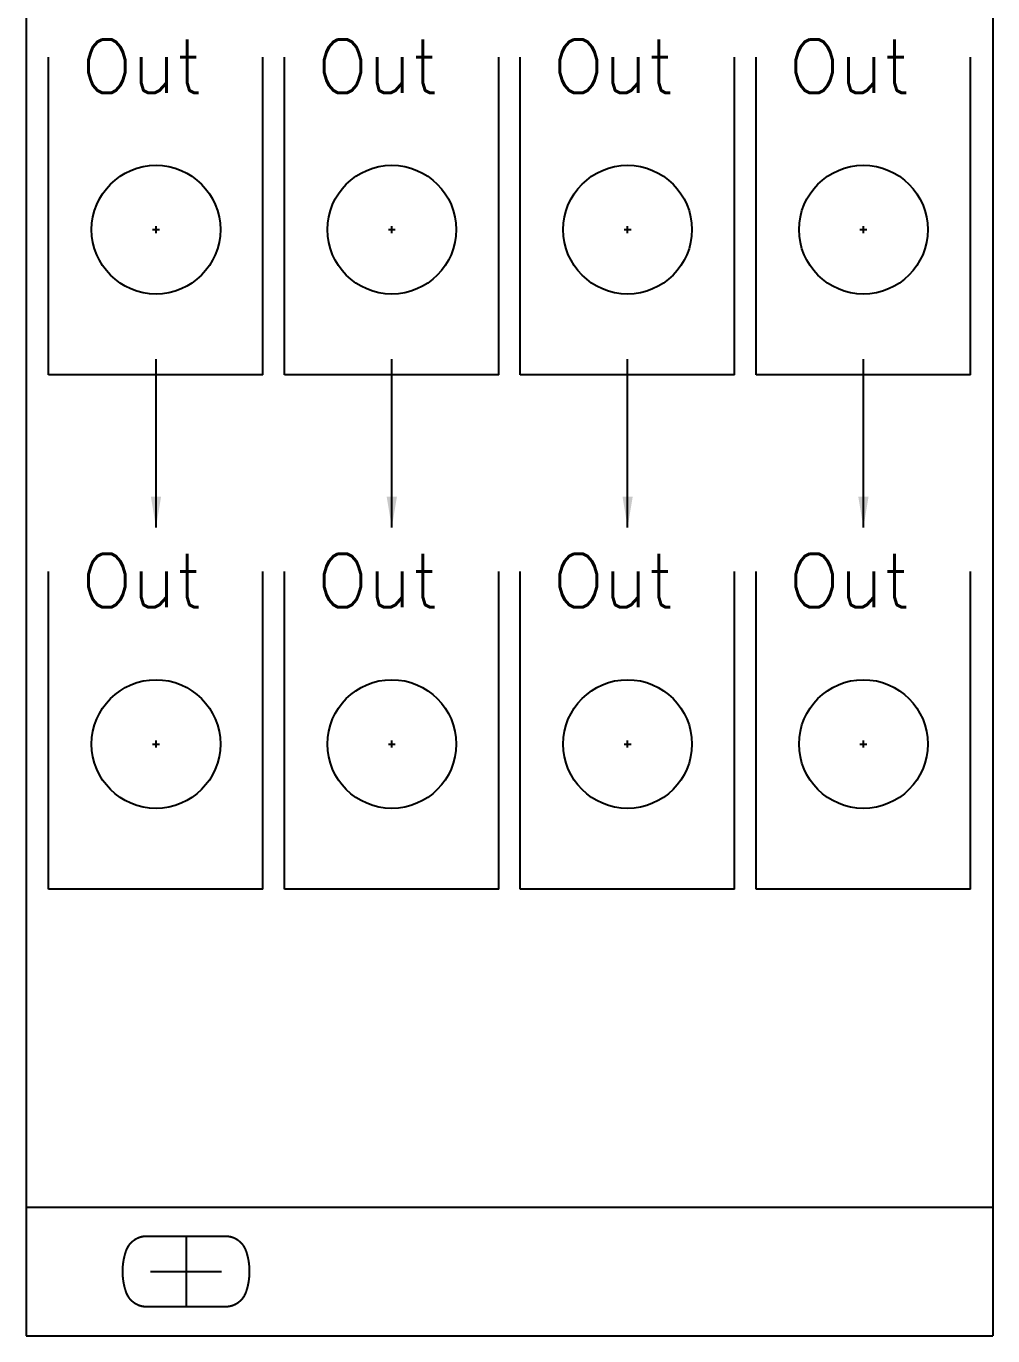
# Model space of a CAD drawing. Extents: x -6 to 39, y -100 to 29.
# Drawn here: x -6.1 to 39, y -99.6 to -38.5 of the extents above; entities that cross this region are included whole.
import ezdxf

# ---------------------------------------------------------------- set-up
doc = ezdxf.new("R2010")
doc.units = 0
doc.layers.get('0').update_dxf_attribs({"linetype": 'CONTINUOUS'})
doc.layers.add('Layer1', color=252, linetype='CONTINUOUS', plot=False)
doc.layers.add('Object', color=7, linetype='CONTINUOUS')

msp = doc.modelspace()

# ---------------------------------------------------------------- linework, layer by layer
at = {"linetype": 'ByBlock'}
for p, q in [((-6.056, 28.888), (-6.056, -99.612)), ((39.036, 28.888), (39.036, -99.612)), ((1.4, -94.958), (1.4, -98.261)), ((-0.251, -96.609), (3.052, -96.609))]:
    msp.add_line(p, q, dxfattribs=at)
at = {"layer": 'Layer1', "linetype": 'ByBlock'}
for p, q in [((-5.01, -54.777), (-5.01, -39.947)), ((4.99, -54.777), (4.99, -39.947)), ((5.99, -54.777), (5.99, -39.947)), ((15.99, -54.777), (15.99, -39.947)), ((16.99, -54.777), (16.99, -39.947)), ((26.99, -54.777), (26.99, -39.947)), ((27.99, -54.777), (27.99, -39.947)), ((37.99, -54.777), (37.99, -39.947)), ((4.99, -54.777), (-5.01, -54.777)), ((15.99, -54.777), (5.99, -54.777)), ((26.99, -54.777), (16.99, -54.777)), ((37.99, -54.777), (27.99, -54.777)), ((-5.01, -78.777), (-5.01, -63.947)), ((4.99, -78.777), (4.99, -63.947)), ((5.99, -78.777), (5.99, -63.947)), ((15.99, -78.777), (15.99, -63.947)), ((16.99, -78.777), (16.99, -63.947)), ((26.99, -78.777), (26.99, -63.947)), ((27.99, -78.777), (27.99, -63.947)), ((37.99, -78.777), (37.99, -63.947)), ((4.99, -78.777), (-5.01, -78.777)), ((15.99, -78.777), (5.99, -78.777)), ((26.99, -78.777), (16.99, -78.777)), ((37.99, -78.777), (27.99, -78.777))]:
    msp.add_line(p, q, dxfattribs=at)
at = {"layer": 'Object', "color": 1, "linetype": 'ByBlock'}
for p, q in [((-0.16, -48), (0.16, -48)), ((0, -48.16), (0, -47.84)), ((10.84, -48), (11.16, -48)), ((11, -48.16), (11, -47.84)), ((21.84, -48), (22.16, -48)), ((22, -48.16), (22, -47.84)), ((32.84, -48), (33.16, -48)), ((33, -48.16), (33, -47.84)), ((-0.16, -72), (0.16, -72)), ((0, -72.16), (0, -71.84)), ((10.84, -72), (11.16, -72)), ((11, -72.16), (11, -71.84)), ((21.84, -72), (22.16, -72)), ((22, -72.16), (22, -71.84)), ((32.84, -72), (33.16, -72)), ((33, -72.16), (33, -71.84))]:
    msp.add_line(p, q, dxfattribs=at)
at = {"layer": 'Object', "linetype": 'ByBlock'}
for p, q in [((0, -61.891), (0, -54.038)), ((11, -61.891), (11, -54.038)), ((22, -61.891), (22, -54.038)), ((33, -61.891), (33, -54.038)), ((-6.056, -93.607), (39.036, -93.607)), ((-6.056, -99.612), (39.036, -99.612))]:
    msp.add_line(p, q, dxfattribs=at)
msp.add_lwpolyline([(-1.542, -96.376), (-1.542, -96.368), (-1.541, -96.36), (-1.54, -96.352), (-1.54, -96.345), (-1.539, -96.337), (-1.538, -96.329), (-1.538, -96.321), (-1.537, -96.313), (-1.536, -96.306), (-1.535, -96.298), (-1.534, -96.29), (-1.533, -96.282), (-1.533, -96.275), (-1.532, -96.267), (-1.531, -96.259), (-1.53, -96.251), (-1.529, -96.244), (-1.528, -96.236), (-1.527, -96.228), (-1.526, -96.22), (-1.525, -96.213), (-1.524, -96.205), (-1.523, -96.197), (-1.522, -96.189), (-1.52, -96.182), (-1.519, -96.174), (-1.518, -96.166), (-1.517, -96.158), (-1.516, -96.151), (-1.515, -96.143), (-1.513, -96.135), (-1.512, -96.128), (-1.511, -96.12), (-1.509, -96.112), (-1.508, -96.104), (-1.507, -96.097), (-1.505, -96.089), (-1.504, -96.081), (-1.503, -96.074), (-1.501, -96.066), (-1.5, -96.058), (-1.498, -96.05), (-1.497, -96.043), (-1.495, -96.035), (-1.494, -96.027), (-1.492, -96.02), (-1.491, -96.012), (-1.489, -96.004), (-1.487, -95.997), (-1.486, -95.989), (-1.484, -95.981), (-1.482, -95.974), (-1.481, -95.966), (-1.479, -95.958), (-1.477, -95.951), (-1.475, -95.943), (-1.474, -95.935), (-1.472, -95.928), (-1.47, -95.92), (-1.468, -95.913), (-1.466, -95.905), (-1.464, -95.897), (-1.463, -95.89), (-1.461, -95.882), (-1.459, -95.874), (-1.457, -95.867), (-1.455, -95.859), (-1.453, -95.852), (-1.451, -95.844), (-1.449, -95.836), (-1.447, -95.829), (-1.444, -95.821), (-1.442, -95.814), (-1.44, -95.806), (-1.438, -95.799), (-1.436, -95.791), (-1.434, -95.783), (-1.431, -95.776), (-1.429, -95.768), (-1.427, -95.761), (-1.425, -95.753), (-1.422, -95.746), (-1.42, -95.738), (-1.418, -95.731), (-1.415, -95.723), (-1.413, -95.716), (-1.411, -95.708), (-1.408, -95.701), (-1.406, -95.693), (-1.403, -95.685), (-1.401, -95.678), (-1.398, -95.67), (-1.396, -95.663), (-1.393, -95.656), (-1.391, -95.648), (-1.388, -95.641), (-1.386, -95.633), (-1.383, -95.626), (-1.381, -95.621), (-1.38, -95.616), (-1.378, -95.612), (-1.376, -95.607), (-1.374, -95.602), (-1.373, -95.598), (-1.371, -95.593), (-1.369, -95.589), (-1.367, -95.584), (-1.365, -95.579), (-1.363, -95.575), (-1.361, -95.57), (-1.36, -95.566), (-1.358, -95.561), (-1.356, -95.557), (-1.354, -95.552), (-1.352, -95.548), (-1.35, -95.543), (-1.348, -95.539), (-1.346, -95.534), (-1.343, -95.53), (-1.341, -95.526), (-1.339, -95.521), (-1.337, -95.517), (-1.335, -95.512), (-1.333, -95.508), (-1.33, -95.504), (-1.328, -95.499), (-1.326, -95.495), (-1.324, -95.491), (-1.321, -95.486), (-1.319, -95.482), (-1.317, -95.478), (-1.315, -95.474), (-1.312, -95.469), (-1.31, -95.465), (-1.307, -95.461), (-1.305, -95.457), (-1.302, -95.453), (-1.3, -95.448), (-1.298, -95.444), (-1.295, -95.44), (-1.293, -95.436), (-1.29, -95.432), (-1.287, -95.428), (-1.285, -95.424), (-1.282, -95.42), (-1.28, -95.415), (-1.277, -95.411), (-1.274, -95.407), (-1.272, -95.403), (-1.269, -95.399), (-1.266, -95.395), (-1.264, -95.391), (-1.261, -95.387), (-1.258, -95.384), (-1.255, -95.38), (-1.253, -95.376), (-1.25, -95.372), (-1.247, -95.368), (-1.244, -95.364), (-1.241, -95.36), (-1.238, -95.356), (-1.235, -95.353), (-1.233, -95.349), (-1.23, -95.345), (-1.227, -95.341), (-1.224, -95.337), (-1.221, -95.334), (-1.218, -95.33), (-1.215, -95.326), (-1.212, -95.323), (-1.209, -95.319), (-1.206, -95.315), (-1.203, -95.312), (-1.199, -95.308), (-1.196, -95.304), (-1.193, -95.301), (-1.19, -95.297), (-1.187, -95.294), (-1.184, -95.29), (-1.18, -95.286), (-1.177, -95.283), (-1.174, -95.279), (-1.171, -95.276), (-1.168, -95.272), (-1.164, -95.269), (-1.161, -95.266), (-1.158, -95.262), (-1.154, -95.259), (-1.151, -95.255), (-1.148, -95.252), (-1.144, -95.249), (-1.141, -95.245), (-1.137, -95.242), (-1.134, -95.239), (-1.131, -95.235), (-1.127, -95.232), (-1.124, -95.229), (-1.12, -95.226), (-1.117, -95.222), (-1.113, -95.219), (-1.11, -95.216), (-1.106, -95.213), (-1.103, -95.21), (-1.099, -95.206), (-1.096, -95.203), (-1.092, -95.2), (-1.088, -95.197), (-1.085, -95.194), (-1.081, -95.191), (-1.077, -95.188), (-1.074, -95.185), (-1.07, -95.182), (-1.066, -95.179), (-1.063, -95.176), (-1.059, -95.173), (-1.055, -95.17), (-1.051, -95.167), (-1.048, -95.164), (-1.044, -95.161), (-1.04, -95.159), (-1.036, -95.156), (-1.033, -95.153), (-1.029, -95.15), (-1.025, -95.147), (-1.021, -95.145), (-1.017, -95.142), (-1.013, -95.139), (-1.009, -95.136), (-1.005, -95.134), (-1.002, -95.131), (-0.998, -95.128), (-0.994, -95.126), (-0.99, -95.123), (-0.986, -95.121), (-0.982, -95.118), (-0.978, -95.115), (-0.974, -95.113), (-0.97, -95.11), (-0.966, -95.108), (-0.962, -95.105), (-0.958, -95.103), (-0.954, -95.1), (-0.949, -95.098), (-0.945, -95.096), (-0.941, -95.093), (-0.937, -95.091), (-0.933, -95.088), (-0.929, -95.086), (-0.925, -95.084), (-0.921, -95.081), (-0.916, -95.079), (-0.912, -95.077), (-0.908, -95.075), (-0.904, -95.073), (-0.9, -95.07), (-0.895, -95.068), (-0.891, -95.066), (-0.887, -95.064), (-0.883, -95.062), (-0.878, -95.06), (-0.874, -95.058), (-0.87, -95.055), (-0.866, -95.053), (-0.861, -95.051), (-0.857, -95.049), (-0.853, -95.047), (-0.848, -95.045), (-0.844, -95.044), (-0.84, -95.042), (-0.835, -95.04), (-0.831, -95.038), (-0.826, -95.036), (-0.822, -95.034), (-0.818, -95.032), (-0.813, -95.031), (-0.809, -95.029), (-0.804, -95.027), (-0.8, -95.025), (-0.795, -95.024), (-0.791, -95.022), (-0.786, -95.02), (-0.782, -95.019), (-0.777, -95.017), (-0.773, -95.015), (-0.768, -95.014), (-0.764, -95.012), (-0.759, -95.011), (-0.755, -95.009), (-0.75, -95.008), (-0.746, -95.006), (-0.741, -95.005), (-0.737, -95.003), (-0.732, -95.002), (-0.727, -95), (-0.723, -94.999), (-0.718, -94.998), (-0.714, -94.996), (-0.709, -94.995), (-0.704, -94.994), (-0.7, -94.993), (-0.695, -94.991), (-0.69, -94.99), (-0.686, -94.989), (-0.681, -94.988), (-0.676, -94.987), (-0.672, -94.985), (-0.667, -94.984), (-0.662, -94.983), (-0.658, -94.982), (-0.653, -94.981), (-0.648, -94.98), (-0.643, -94.979), (-0.639, -94.978), (-0.634, -94.977), (-0.629, -94.976), (-0.624, -94.975), (-0.62, -94.974), (-0.615, -94.974), (-0.61, -94.973), (-0.605, -94.972), (-0.601, -94.971), (-0.596, -94.97), (-0.591, -94.97), (-0.586, -94.969), (-0.581, -94.968), (-0.576, -94.968), (-0.572, -94.967), (-0.567, -94.966), (-0.562, -94.966), (-0.557, -94.965), (-0.552, -94.965), (-0.547, -94.964), (-0.543, -94.963), (-0.538, -94.963), (-0.533, -94.962), (-0.528, -94.962), (-0.523, -94.962), (-0.518, -94.961), (-0.513, -94.961), (-0.508, -94.961), (-0.503, -94.96), (-0.498, -94.96), (-0.494, -94.96), (-0.489, -94.959), (-0.484, -94.959), (-0.479, -94.959), (-0.474, -94.959), (-0.469, -94.959), (-0.464, -94.958), (-0.459, -94.958), (-0.454, -94.958), (-0.449, -94.958), (-0.444, -94.958), (-0.439, -94.958), (3.24, -94.958), (3.245, -94.958), (3.25, -94.958), (3.255, -94.958), (3.26, -94.958), (3.265, -94.958), (3.269, -94.959), (3.274, -94.959), (3.279, -94.959), (3.284, -94.959), (3.289, -94.959), (3.294, -94.96), (3.299, -94.96), (3.304, -94.96), (3.309, -94.961), (3.314, -94.961), (3.319, -94.961), (3.324, -94.962), (3.328, -94.962), (3.333, -94.962), (3.338, -94.963), (3.343, -94.963), (3.348, -94.964), (3.353, -94.965), (3.358, -94.965), (3.363, -94.966), (3.367, -94.966), (3.372, -94.967), (3.377, -94.968), (3.382, -94.968), (3.387, -94.969), (3.391, -94.97), (3.396, -94.97), (3.401, -94.971), (3.406, -94.972), (3.411, -94.973), (3.415, -94.974), (3.42, -94.974), (3.425, -94.975), (3.43, -94.976), (3.434, -94.977), (3.439, -94.978), (3.444, -94.979), (3.449, -94.98), (3.453, -94.981), (3.458, -94.982), (3.463, -94.983), (3.468, -94.984), (3.472, -94.985), (3.477, -94.987), (3.482, -94.988), (3.486, -94.989), (3.491, -94.99), (3.496, -94.991), (3.5, -94.993), (3.505, -94.994), (3.51, -94.995), (3.514, -94.996), (3.519, -94.998), (3.523, -94.999), (3.528, -95), (3.533, -95.002), (3.537, -95.003), (3.542, -95.005), (3.546, -95.006), (3.551, -95.008), (3.555, -95.009), (3.56, -95.011), (3.564, -95.012), (3.569, -95.014), (3.574, -95.015), (3.578, -95.017), (3.583, -95.019), (3.587, -95.02), (3.591, -95.022), (3.596, -95.024), (3.6, -95.025), (3.605, -95.027), (3.609, -95.029), (3.614, -95.031), (3.618, -95.032), (3.623, -95.034), (3.627, -95.036), (3.631, -95.038), (3.636, -95.04), (3.64, -95.042), (3.644, -95.044), (3.649, -95.045), (3.653, -95.047), (3.657, -95.049), (3.662, -95.051), (3.666, -95.053), (3.67, -95.055), (3.675, -95.058), (3.679, -95.06), (3.683, -95.062), (3.688, -95.064), (3.692, -95.066), (3.696, -95.068), (3.7, -95.07), (3.704, -95.073), (3.709, -95.075), (3.713, -95.077), (3.717, -95.079), (3.721, -95.081), (3.725, -95.084), (3.729, -95.086), (3.734, -95.088), (3.738, -95.091), (3.742, -95.093), (3.746, -95.096), (3.75, -95.098), (3.754, -95.1), (3.758, -95.103), (3.762, -95.105), (3.766, -95.108), (3.77, -95.11), (3.774, -95.113), (3.778, -95.115), (3.782, -95.118), (3.786, -95.121), (3.79, -95.123), (3.794, -95.126), (3.798, -95.128), (3.802, -95.131), (3.806, -95.134), (3.81, -95.136), (3.814, -95.139), (3.818, -95.142), (3.822, -95.145), (3.825, -95.147), (3.829, -95.15), (3.833, -95.153), (3.837, -95.156), (3.841, -95.159), (3.844, -95.161), (3.848, -95.164), (3.852, -95.167), (3.856, -95.17), (3.86, -95.173), (3.863, -95.176), (3.867, -95.179), (3.871, -95.182), (3.874, -95.185), (3.878, -95.188), (3.882, -95.191), (3.885, -95.194), (3.889, -95.197), (3.892, -95.2), (3.896, -95.203), (3.9, -95.206), (3.903, -95.21), (3.907, -95.213), (3.91, -95.216), (3.914, -95.219), (3.917, -95.222), (3.921, -95.226), (3.924, -95.229), (3.928, -95.232), (3.931, -95.235), (3.935, -95.239), (3.938, -95.242), (3.941, -95.245), (3.945, -95.249), (3.948, -95.252), (3.952, -95.255), (3.955, -95.259), (3.958, -95.262), (3.962, -95.266), (3.965, -95.269), (3.968, -95.272), (3.971, -95.276), (3.975, -95.279), (3.978, -95.283), (3.981, -95.286), (3.984, -95.29), (3.987, -95.294), (3.991, -95.297), (3.994, -95.301), (3.997, -95.304), (4, -95.308), (4.003, -95.312), (4.006, -95.315), (4.009, -95.319), (4.012, -95.323), (4.015, -95.326), (4.018, -95.33), (4.021, -95.334), (4.024, -95.337), (4.027, -95.341), (4.03, -95.345), (4.033, -95.349), (4.036, -95.353), (4.039, -95.356), (4.042, -95.36), (4.045, -95.364), (4.048, -95.368), (4.05, -95.372), (4.053, -95.376), (4.056, -95.38), (4.059, -95.384), (4.061, -95.387), (4.064, -95.391), (4.067, -95.395), (4.07, -95.399), (4.072, -95.403), (4.075, -95.407), (4.078, -95.411), (4.08, -95.415), (4.083, -95.42), (4.085, -95.424), (4.088, -95.428), (4.091, -95.432), (4.093, -95.436), (4.096, -95.44), (4.098, -95.444), (4.101, -95.448), (4.103, -95.453), (4.105, -95.457), (4.108, -95.461), (4.11, -95.465), (4.113, -95.469), (4.115, -95.474), (4.117, -95.478), (4.12, -95.482), (4.122, -95.486), (4.124, -95.491), (4.127, -95.495), (4.129, -95.499), (4.131, -95.504), (4.133, -95.508), (4.135, -95.512), (4.138, -95.517), (4.14, -95.521), (4.142, -95.526), (4.144, -95.53), (4.146, -95.534), (4.148, -95.539), (4.15, -95.543), (4.152, -95.548), (4.154, -95.552), (4.156, -95.557), (4.158, -95.561), (4.16, -95.566), (4.162, -95.57), (4.164, -95.575), (4.166, -95.579), (4.168, -95.584), (4.17, -95.589), (4.171, -95.593), (4.173, -95.598), (4.175, -95.602), (4.177, -95.607), (4.178, -95.612), (4.18, -95.616), (4.182, -95.621), (4.183, -95.626), (4.186, -95.633), (4.189, -95.641), (4.191, -95.648), (4.194, -95.656), (4.196, -95.663), (4.199, -95.67), (4.201, -95.678), (4.204, -95.685), (4.206, -95.693), (4.209, -95.701), (4.211, -95.708), (4.214, -95.716), (4.216, -95.723), (4.218, -95.731), (4.221, -95.738), (4.223, -95.746), (4.225, -95.753), (4.228, -95.761), (4.23, -95.768), (4.232, -95.776), (4.234, -95.783), (4.236, -95.791), (4.239, -95.799), (4.241, -95.806), (4.243, -95.814), (4.245, -95.821), (4.247, -95.829), (4.249, -95.836), (4.251, -95.844), (4.253, -95.852), (4.255, -95.859), (4.257, -95.867), (4.259, -95.874), (4.261, -95.882), (4.263, -95.89), (4.265, -95.897), (4.267, -95.905), (4.269, -95.913), (4.271, -95.92), (4.272, -95.928), (4.274, -95.935), (4.276, -95.943), (4.278, -95.951), (4.28, -95.958), (4.281, -95.966), (4.283, -95.974), (4.285, -95.981), (4.286, -95.989), (4.288, -95.997), (4.29, -96.004), (4.291, -96.012), (4.293, -96.02), (4.294, -96.027), (4.296, -96.035), (4.297, -96.043), (4.299, -96.05), (4.3, -96.058), (4.302, -96.066), (4.303, -96.074), (4.305, -96.081), (4.306, -96.089), (4.307, -96.097), (4.309, -96.104), (4.31, -96.112), (4.311, -96.12), (4.313, -96.128), (4.314, -96.135), (4.315, -96.143), (4.316, -96.151), (4.318, -96.158), (4.319, -96.166), (4.32, -96.174), (4.321, -96.182), (4.322, -96.189), (4.323, -96.197), (4.324, -96.205), (4.325, -96.213), (4.326, -96.22), (4.327, -96.228), (4.328, -96.236), (4.329, -96.244), (4.33, -96.251), (4.331, -96.259), (4.332, -96.267), (4.333, -96.275), (4.334, -96.282), (4.335, -96.29), (4.336, -96.298), (4.337, -96.306), (4.337, -96.313), (4.338, -96.321), (4.339, -96.329), (4.34, -96.337), (4.34, -96.345), (4.341, -96.352), (4.342, -96.36), (4.342, -96.368), (4.343, -96.376), (4.344, -96.383), (4.344, -96.391), (4.345, -96.399), (4.345, -96.407), (4.346, -96.415), (4.346, -96.422), (4.347, -96.43), (4.347, -96.438), (4.348, -96.446), (4.348, -96.453), (4.348, -96.461), (4.349, -96.469), (4.349, -96.477), (4.35, -96.485), (4.35, -96.492), (4.35, -96.5), (4.35, -96.508), (4.351, -96.516), (4.351, -96.524), (4.351, -96.531), (4.351, -96.539), (4.352, -96.547), (4.352, -96.555), (4.352, -96.563), (4.352, -96.57), (4.352, -96.578), (4.352, -96.586), (4.352, -96.594), (4.352, -96.602), (4.352, -96.609), (4.352, -96.617), (4.352, -96.625), (4.352, -96.633), (4.352, -96.641), (4.352, -96.648), (4.352, -96.656), (4.352, -96.664), (4.352, -96.672), (4.351, -96.68), (4.351, -96.687), (4.351, -96.695), (4.351, -96.703), (4.35, -96.711), (4.35, -96.719), (4.35, -96.726), (4.35, -96.734), (4.349, -96.742), (4.349, -96.75), (4.348, -96.758), (4.348, -96.765), (4.348, -96.773), (4.347, -96.781), (4.347, -96.789), (4.346, -96.796), (4.346, -96.804), (4.345, -96.812), (4.345, -96.82), (4.344, -96.828), (4.344, -96.835), (4.343, -96.843), (4.342, -96.851), (4.342, -96.859), (4.341, -96.867), (4.34, -96.874), (4.34, -96.882), (4.339, -96.89), (4.338, -96.898), (4.337, -96.905), (4.337, -96.913), (4.336, -96.921), (4.335, -96.929), (4.334, -96.936), (4.333, -96.944), (4.332, -96.952), (4.331, -96.96), (4.33, -96.967), (4.329, -96.975), (4.328, -96.983), (4.327, -96.991), (4.326, -96.998), (4.325, -97.006), (4.324, -97.014), (4.323, -97.022), (4.322, -97.029), (4.321, -97.037), (4.32, -97.045), (4.319, -97.053), (4.318, -97.06), (4.316, -97.068), (4.315, -97.076), (4.314, -97.084), (4.313, -97.091), (4.311, -97.099), (4.31, -97.107), (4.309, -97.114), (4.307, -97.122), (4.306, -97.13), (4.305, -97.138), (4.303, -97.145), (4.302, -97.153), (4.3, -97.161), (4.299, -97.168), (4.297, -97.176), (4.296, -97.184), (4.294, -97.191), (4.293, -97.199), (4.291, -97.207), (4.29, -97.214), (4.288, -97.222), (4.286, -97.23), (4.285, -97.237), (4.283, -97.245), (4.281, -97.253), (4.28, -97.26), (4.278, -97.268), (4.276, -97.276), (4.274, -97.283), (4.272, -97.291), (4.271, -97.299), (4.269, -97.306), (4.267, -97.314), (4.265, -97.322), (4.263, -97.329), (4.261, -97.337), (4.259, -97.344), (4.257, -97.352), (4.255, -97.36), (4.253, -97.367), (4.251, -97.375), (4.249, -97.382), (4.247, -97.39), (4.245, -97.398), (4.243, -97.405), (4.241, -97.413), (4.239, -97.42), (4.236, -97.428), (4.234, -97.435), (4.232, -97.443), (4.23, -97.451), (4.228, -97.458), (4.225, -97.466), (4.223, -97.473), (4.221, -97.481), (4.218, -97.488), (4.216, -97.496), (4.214, -97.503), (4.211, -97.511), (4.209, -97.518), (4.206, -97.526), (4.204, -97.533), (4.201, -97.541), (4.199, -97.548), (4.196, -97.556), (4.194, -97.563), (4.191, -97.571), (4.189, -97.578), (4.186, -97.586), (4.183, -97.593), (4.182, -97.598), (4.18, -97.603), (4.178, -97.607), (4.177, -97.612), (4.175, -97.616), (4.173, -97.621), (4.171, -97.626), (4.17, -97.63), (4.168, -97.635), (4.166, -97.639), (4.164, -97.644), (4.162, -97.649), (4.16, -97.653), (4.158, -97.658), (4.156, -97.662), (4.154, -97.667), (4.152, -97.671), (4.15, -97.676), (4.148, -97.68), (4.146, -97.684), (4.144, -97.689), (4.142, -97.693), (4.14, -97.698), (4.138, -97.702), (4.135, -97.706), (4.133, -97.711), (4.131, -97.715), (4.129, -97.72), (4.127, -97.724), (4.124, -97.728), (4.122, -97.732), (4.12, -97.737), (4.117, -97.741), (4.115, -97.745), (4.113, -97.749), (4.11, -97.754), (4.108, -97.758), (4.105, -97.762), (4.103, -97.766), (4.101, -97.77), (4.098, -97.775), (4.096, -97.779), (4.093, -97.783), (4.091, -97.787), (4.088, -97.791), (4.085, -97.795), (4.083, -97.799), (4.08, -97.803), (4.078, -97.807), (4.075, -97.811), (4.072, -97.815), (4.07, -97.819), (4.067, -97.823), (4.064, -97.827), (4.061, -97.831), (4.059, -97.835), (4.056, -97.839), (4.053, -97.843), (4.05, -97.847), (4.048, -97.851), (4.045, -97.855), (4.042, -97.859), (4.039, -97.862), (4.036, -97.866), (4.033, -97.87), (4.03, -97.874), (4.027, -97.878), (4.024, -97.881), (4.021, -97.885), (4.018, -97.889), (4.015, -97.893), (4.012, -97.896), (4.009, -97.9), (4.006, -97.904), (4.003, -97.907), (4, -97.911), (3.997, -97.915), (3.994, -97.918), (3.991, -97.922), (3.987, -97.925), (3.984, -97.929), (3.981, -97.932), (3.978, -97.936), (3.975, -97.939), (3.971, -97.943), (3.968, -97.946), (3.965, -97.95), (3.962, -97.953), (3.958, -97.957), (3.955, -97.96), (3.952, -97.963), (3.948, -97.967), (3.945, -97.97), (3.941, -97.974), (3.938, -97.977), (3.935, -97.98), (3.931, -97.983), (3.928, -97.987), (3.924, -97.99), (3.921, -97.993), (3.917, -97.996), (3.914, -98), (3.91, -98.003), (3.907, -98.006), (3.903, -98.009), (3.9, -98.012), (3.896, -98.015), (3.892, -98.019), (3.889, -98.022), (3.885, -98.025), (3.882, -98.028), (3.878, -98.031), (3.874, -98.034), (3.871, -98.037), (3.867, -98.04), (3.863, -98.043), (3.86, -98.046), (3.856, -98.049), (3.852, -98.052), (3.848, -98.054), (3.844, -98.057), (3.841, -98.06), (3.837, -98.063), (3.833, -98.066), (3.829, -98.069), (3.825, -98.071), (3.822, -98.074), (3.818, -98.077), (3.814, -98.08), (3.81, -98.082), (3.806, -98.085), (3.802, -98.088), (3.798, -98.09), (3.794, -98.093), (3.79, -98.096), (3.786, -98.098), (3.782, -98.101), (3.778, -98.103), (3.774, -98.106), (3.77, -98.109), (3.766, -98.111), (3.762, -98.114), (3.758, -98.116), (3.754, -98.118), (3.75, -98.121), (3.746, -98.123), (3.742, -98.126), (3.738, -98.128), (3.734, -98.13), (3.729, -98.133), (3.725, -98.135), (3.721, -98.137), (3.717, -98.14), (3.713, -98.142), (3.709, -98.144), (3.704, -98.146), (3.7, -98.149), (3.696, -98.151), (3.692, -98.153), (3.688, -98.155), (3.683, -98.157), (3.679, -98.159), (3.675, -98.161), (3.67, -98.163), (3.666, -98.165), (3.662, -98.167), (3.657, -98.169), (3.653, -98.171), (3.649, -98.173), (3.644, -98.175), (3.64, -98.177), (3.636, -98.179), (3.631, -98.181), (3.627, -98.183), (3.623, -98.185), (3.618, -98.186), (3.614, -98.188), (3.609, -98.19), (3.605, -98.192), (3.6, -98.194), (3.596, -98.195), (3.591, -98.197), (3.587, -98.199), (3.583, -98.2), (3.578, -98.202), (3.574, -98.203), (3.569, -98.205), (3.564, -98.207), (3.56, -98.208), (3.555, -98.21), (3.551, -98.211), (3.546, -98.213), (3.542, -98.214), (3.537, -98.216), (3.533, -98.217), (3.528, -98.218), (3.523, -98.22), (3.519, -98.221), (3.514, -98.222), (3.51, -98.224), (3.505, -98.225), (3.5, -98.226), (3.496, -98.228), (3.491, -98.229), (3.486, -98.23), (3.482, -98.231), (3.477, -98.232), (3.472, -98.233), (3.468, -98.234), (3.463, -98.236), (3.458, -98.237), (3.453, -98.238), (3.449, -98.239), (3.444, -98.24), (3.439, -98.241), (3.434, -98.242), (3.43, -98.243), (3.425, -98.243), (3.42, -98.244), (3.415, -98.245), (3.411, -98.246), (3.406, -98.247), (3.401, -98.248), (3.396, -98.248), (3.391, -98.249), (3.387, -98.25), (3.382, -98.251), (3.377, -98.251), (3.372, -98.252), (3.367, -98.253), (3.363, -98.253), (3.358, -98.254), (3.353, -98.254), (3.348, -98.255), (3.343, -98.255), (3.338, -98.256), (3.333, -98.256), (3.328, -98.257), (3.324, -98.257), (3.319, -98.258), (3.314, -98.258), (3.309, -98.258), (3.304, -98.259), (3.299, -98.259), (3.294, -98.259), (3.289, -98.259), (3.284, -98.26), (3.279, -98.26), (3.274, -98.26), (3.269, -98.26), (3.265, -98.26), (3.26, -98.261), (3.255, -98.261), (3.25, -98.261), (3.245, -98.261), (3.24, -98.261), (3.24, -98.261), (3.239, -98.261), (3.239, -98.261), (3.239, -98.261), (3.239, -98.261), (3.239, -98.261), (3.238, -98.261), (3.238, -98.261), (3.238, -98.261), (3.238, -98.261), (3.237, -98.261), (3.237, -98.261), (3.237, -98.261), (3.236, -98.261), (3.236, -98.261), (3.236, -98.261), (3.235, -98.261), (3.235, -98.261), (3.234, -98.261), (3.234, -98.261), (3.233, -98.261), (3.233, -98.261), (3.232, -98.261), (3.232, -98.261), (3.231, -98.261), (3.23, -98.261), (3.23, -98.261), (3.229, -98.261), (3.228, -98.261), (3.228, -98.261), (3.227, -98.261), (3.226, -98.261), (3.226, -98.261), (3.225, -98.261), (3.224, -98.261), (3.223, -98.261), (3.222, -98.261), (3.222, -98.261), (3.221, -98.261), (3.22, -98.261), (3.219, -98.261), (3.218, -98.261), (3.217, -98.261), (3.216, -98.261), (3.215, -98.261), (3.214, -98.261), (3.213, -98.261), (3.212, -98.261), (3.211, -98.261), (3.21, -98.261), (3.209, -98.261), (3.208, -98.261), (3.207, -98.261), (3.206, -98.261), (3.204, -98.261), (3.203, -98.261), (3.202, -98.261), (3.201, -98.261), (3.2, -98.261), (3.198, -98.261), (3.197, -98.261), (3.196, -98.261), (3.195, -98.261), (3.193, -98.261), (3.192, -98.261), (3.19, -98.261), (3.189, -98.261), (3.188, -98.261), (3.186, -98.261), (3.185, -98.261), (3.183, -98.261), (3.182, -98.261), (3.18, -98.261), (3.179, -98.261), (3.177, -98.261), (3.176, -98.261), (3.174, -98.261), (3.173, -98.261), (3.171, -98.261), (3.17, -98.261), (3.168, -98.261), (3.166, -98.261), (3.165, -98.261), (3.163, -98.261), (3.161, -98.261), (3.159, -98.261), (3.158, -98.261), (3.156, -98.261), (3.154, -98.261), (3.152, -98.261), (3.151, -98.261), (3.149, -98.261), (3.147, -98.261), (3.145, -98.261), (3.143, -98.261), (3.141, -98.261), (3.139, -98.261), (3.137, -98.261), (3.136, -98.261), (3.134, -98.261), (3.132, -98.261), (3.13, -98.261), (3.128, -98.261), (3.126, -98.261), (3.124, -98.261), (3.121, -98.261), (3.119, -98.261), (3.117, -98.261), (3.115, -98.261), (3.113, -98.261), (3.111, -98.261), (3.109, -98.261), (3.107, -98.261), (3.104, -98.261), (3.102, -98.261), (3.1, -98.261), (3.098, -98.261), (3.095, -98.261), (3.093, -98.261), (3.091, -98.261), (3.089, -98.261), (3.086, -98.261), (3.084, -98.261), (3.082, -98.261), (3.079, -98.261), (3.077, -98.261), (3.074, -98.261), (3.072, -98.261), (3.07, -98.261), (3.067, -98.261), (3.065, -98.261), (3.062, -98.261), (3.06, -98.261), (3.057, -98.261), (3.055, -98.261), (3.052, -98.261), (3.05, -98.261), (3.047, -98.261), (3.045, -98.261), (3.042, -98.261), (3.039, -98.261), (3.037, -98.261), (3.034, -98.261), (3.031, -98.261), (3.029, -98.261), (3.026, -98.261), (3.023, -98.261), (3.021, -98.261), (3.018, -98.261), (3.015, -98.261), (3.012, -98.261), (3.01, -98.261), (3.007, -98.261), (3.004, -98.261), (3.001, -98.261), (2.998, -98.261), (2.995, -98.261), (2.993, -98.261), (2.99, -98.261), (2.987, -98.261), (2.984, -98.261), (2.981, -98.261), (2.978, -98.261), (2.975, -98.261), (2.972, -98.261), (2.969, -98.261), (2.966, -98.261), (2.963, -98.261), (2.96, -98.261), (2.957, -98.261), (2.954, -98.261), (2.951, -98.261), (2.948, -98.261), (2.945, -98.261), (2.942, -98.261), (2.939, -98.261), (2.936, -98.261), (2.932, -98.261), (2.929, -98.261), (2.926, -98.261), (2.923, -98.261), (2.92, -98.261), (2.916, -98.261), (2.913, -98.261), (2.91, -98.261), (2.907, -98.261), (2.903, -98.261), (2.9, -98.261), (2.897, -98.261), (2.894, -98.261), (2.89, -98.261), (2.887, -98.261), (2.884, -98.261), (2.88, -98.261), (2.877, -98.261), (2.874, -98.261), (2.87, -98.261), (2.867, -98.261), (2.863, -98.261), (2.86, -98.261), (2.856, -98.261), (2.853, -98.261), (2.849, -98.261), (2.846, -98.261), (2.843, -98.261), (2.839, -98.261), (2.835, -98.261), (2.832, -98.261), (2.828, -98.261), (2.825, -98.261), (2.821, -98.261), (2.818, -98.261), (2.814, -98.261), (2.81, -98.261), (2.807, -98.261), (2.803, -98.261), (2.8, -98.261), (2.796, -98.261), (2.792, -98.261), (2.789, -98.261), (2.785, -98.261), (2.781, -98.261), (2.778, -98.261), (2.774, -98.261), (2.77, -98.261), (2.766, -98.261), (2.763, -98.261), (2.759, -98.261), (2.755, -98.261), (2.751, -98.261), (2.747, -98.261), (2.744, -98.261), (2.74, -98.261), (2.736, -98.261), (2.732, -98.261), (2.728, -98.261), (2.724, -98.261), (2.72, -98.261), (2.717, -98.261), (2.713, -98.261), (2.709, -98.261), (2.705, -98.261), (2.701, -98.261), (2.697, -98.261), (2.693, -98.261), (2.689, -98.261), (2.685, -98.261), (2.681, -98.261), (2.677, -98.261), (2.673, -98.261), (2.669, -98.261), (2.665, -98.261), (2.661, -98.261), (2.657, -98.261), (2.653, -98.261), (2.649, -98.261), (2.645, -98.261), (2.64, -98.261), (2.636, -98.261), (2.632, -98.261), (2.628, -98.261), (2.624, -98.261), (2.62, -98.261), (2.616, -98.261), (2.611, -98.261), (2.607, -98.261), (2.603, -98.261), (2.599, -98.261), (2.595, -98.261), (2.59, -98.261), (2.586, -98.261), (2.582, -98.261), (2.578, -98.261), (2.573, -98.261), (2.569, -98.261), (2.565, -98.261), (2.561, -98.261), (2.556, -98.261), (2.552, -98.261), (2.548, -98.261), (2.543, -98.261), (2.539, -98.261), (2.535, -98.261), (2.53, -98.261), (2.526, -98.261), (2.522, -98.261), (2.517, -98.261), (2.513, -98.261), (2.508, -98.261), (2.504, -98.261), (2.5, -98.261), (2.495, -98.261), (2.491, -98.261), (2.486, -98.261), (2.482, -98.261), (2.477, -98.261), (2.473, -98.261), (2.469, -98.261), (2.464, -98.261), (2.46, -98.261), (2.455, -98.261), (2.451, -98.261), (2.446, -98.261), (2.441, -98.261), (2.437, -98.261), (2.432, -98.261), (2.428, -98.261), (2.423, -98.261), (2.419, -98.261), (2.414, -98.261), (2.41, -98.261), (2.405, -98.261), (2.4, -98.261), (2.396, -98.261), (2.391, -98.261), (2.386, -98.261), (2.382, -98.261), (2.377, -98.261), (2.373, -98.261), (2.368, -98.261), (2.363, -98.261), (2.359, -98.261), (2.354, -98.261), (2.349, -98.261), (2.344, -98.261), (2.34, -98.261), (2.335, -98.261), (2.33, -98.261), (2.326, -98.261), (2.321, -98.261), (2.316, -98.261), (2.311, -98.261), (2.307, -98.261), (2.302, -98.261), (2.297, -98.261), (2.292, -98.261), (2.283, -98.261), (2.273, -98.261), (2.264, -98.261), (2.254, -98.261), (2.244, -98.261), (2.234, -98.261), (2.225, -98.261), (2.215, -98.261), (2.205, -98.261), (2.195, -98.261), (2.185, -98.261), (2.176, -98.261), (2.166, -98.261), (2.156, -98.261), (2.146, -98.261), (2.136, -98.261), (2.126, -98.261), (2.116, -98.261), (2.106, -98.261), (2.096, -98.261), (2.086, -98.261), (2.076, -98.261), (2.066, -98.261), (2.055, -98.261), (2.045, -98.261), (2.035, -98.261), (2.025, -98.261), (2.015, -98.261), (2.004, -98.261), (1.994, -98.261), (1.984, -98.261), (1.974, -98.261), (1.963, -98.261), (1.953, -98.261), (1.943, -98.261), (1.932, -98.261), (1.922, -98.261), (1.912, -98.261), (1.901, -98.261), (1.891, -98.261), (1.88, -98.261), (1.87, -98.261), (1.859, -98.261), (1.849, -98.261), (1.838, -98.261), (1.828, -98.261), (1.817, -98.261), (1.807, -98.261), (1.796, -98.261), (1.786, -98.261), (1.775, -98.261), (1.765, -98.261), (1.754, -98.261), (1.743, -98.261), (1.733, -98.261), (1.722, -98.261), (1.712, -98.261), (1.701, -98.261), (1.69, -98.261), (1.68, -98.261), (1.669, -98.261), (1.658, -98.261), (1.648, -98.261), (1.637, -98.261), (1.615, -98.261), (1.594, -98.261), (1.573, -98.261), (1.551, -98.261), (1.53, -98.261), (1.508, -98.261), (1.486, -98.261), (1.465, -98.261), (1.443, -98.261), (1.4, -98.261), (1.357, -98.261), (1.336, -98.261), (1.314, -98.261), (1.293, -98.261), (1.271, -98.261), (1.25, -98.261), (1.228, -98.261), (1.207, -98.261), (1.185, -98.261), (1.164, -98.261), (1.153, -98.261), (1.142, -98.261), (1.132, -98.261), (1.121, -98.261), (1.11, -98.261), (1.1, -98.261), (1.089, -98.261), (1.078, -98.261), (1.068, -98.261), (1.057, -98.261), (1.047, -98.261), (1.036, -98.261), (1.025, -98.261), (1.015, -98.261), (1.004, -98.261), (0.994, -98.261), (0.983, -98.261), (0.973, -98.261), (0.962, -98.261), (0.952, -98.261), (0.941, -98.261), (0.931, -98.261), (0.92, -98.261), (0.91, -98.261), (0.899, -98.261), (0.889, -98.261), (0.879, -98.261), (0.868, -98.261), (0.858, -98.261), (0.848, -98.261), (0.837, -98.261), (0.827, -98.261), (0.817, -98.261), (0.806, -98.261), (0.796, -98.261), (0.786, -98.261), (0.776, -98.261), (0.765, -98.261), (0.755, -98.261), (0.745, -98.261), (0.735, -98.261), (0.725, -98.261), (0.715, -98.261), (0.705, -98.261), (0.695, -98.261), (0.685, -98.261), (0.675, -98.261), (0.665, -98.261), (0.655, -98.261), (0.645, -98.261), (0.635, -98.261), (0.625, -98.261), (0.615, -98.261), (0.605, -98.261), (0.595, -98.261), (0.586, -98.261), (0.576, -98.261), (0.566, -98.261), (0.556, -98.261), (0.547, -98.261), (0.537, -98.261), (0.527, -98.261), (0.518, -98.261), (0.508, -98.261), (0.503, -98.261), (0.499, -98.261), (0.494, -98.261), (0.489, -98.261), (0.484, -98.261), (0.48, -98.261), (0.475, -98.261), (0.47, -98.261), (0.466, -98.261), (0.461, -98.261), (0.456, -98.261), (0.451, -98.261), (0.447, -98.261), (0.442, -98.261), (0.437, -98.261), (0.433, -98.261), (0.428, -98.261), (0.423, -98.261), (0.419, -98.261), (0.414, -98.261), (0.409, -98.261), (0.405, -98.261), (0.4, -98.261), (0.396, -98.261), (0.391, -98.261), (0.386, -98.261), (0.382, -98.261), (0.377, -98.261), (0.373, -98.261), (0.368, -98.261), (0.364, -98.261), (0.359, -98.261), (0.355, -98.261), (0.35, -98.261), (0.346, -98.261), (0.341, -98.261), (0.337, -98.261), (0.332, -98.261), (0.328, -98.261), (0.323, -98.261), (0.319, -98.261), (0.314, -98.261), (0.31, -98.261), (0.305, -98.261), (0.301, -98.261), (0.296, -98.261), (0.292, -98.261), (0.288, -98.261), (0.283, -98.261), (0.279, -98.261), (0.275, -98.261), (0.27, -98.261), (0.266, -98.261), (0.261, -98.261), (0.257, -98.261), (0.253, -98.261), (0.248, -98.261), (0.244, -98.261), (0.24, -98.261), (0.236, -98.261), (0.231, -98.261), (0.227, -98.261), (0.223, -98.261), (0.219, -98.261), (0.214, -98.261), (0.21, -98.261), (0.206, -98.261), (0.202, -98.261), (0.197, -98.261), (0.193, -98.261), (0.189, -98.261), (0.185, -98.261), (0.181, -98.261), (0.177, -98.261), (0.172, -98.261), (0.168, -98.261), (0.164, -98.261), (0.16, -98.261), (0.156, -98.261), (0.152, -98.261), (0.148, -98.261), (0.144, -98.261), (0.14, -98.261), (0.136, -98.261), (0.132, -98.261), (0.128, -98.261), (0.124, -98.261), (0.12, -98.261), (0.116, -98.261), (0.112, -98.261), (0.108, -98.261), (0.104, -98.261), (0.1, -98.261), (0.096, -98.261), (0.092, -98.261), (0.088, -98.261), (0.084, -98.261), (0.08, -98.261), (0.076, -98.261), (0.072, -98.261), (0.069, -98.261), (0.065, -98.261), (0.061, -98.261), (0.057, -98.261), (0.053, -98.261), (0.049, -98.261), (0.046, -98.261), (0.042, -98.261), (0.038, -98.261), (0.034, -98.261), (0.031, -98.261), (0.027, -98.261), (0.023, -98.261), (0.019, -98.261), (0.016, -98.261), (0.012, -98.261), (0.008, -98.261), (0.005, -98.261), (0.001, -98.261), (-0.003, -98.261), (-0.006, -98.261), (-0.01, -98.261), (-0.014, -98.261), (-0.017, -98.261), (-0.021, -98.261), (-0.024, -98.261), (-0.028, -98.261), (-0.031, -98.261), (-0.035, -98.261), (-0.038, -98.261), (-0.042, -98.261), (-0.045, -98.261), (-0.049, -98.261), (-0.052, -98.261), (-0.056, -98.261), (-0.059, -98.261), (-0.063, -98.261), (-0.066, -98.261), (-0.07, -98.261), (-0.073, -98.261), (-0.076, -98.261), (-0.08, -98.261), (-0.083, -98.261), (-0.086, -98.261), (-0.09, -98.261), (-0.093, -98.261), (-0.096, -98.261), (-0.1, -98.261), (-0.103, -98.261), (-0.106, -98.261), (-0.109, -98.261), (-0.113, -98.261), (-0.116, -98.261), (-0.119, -98.261), (-0.122, -98.261), (-0.125, -98.261), (-0.129, -98.261), (-0.132, -98.261), (-0.135, -98.261), (-0.138, -98.261), (-0.141, -98.261), (-0.144, -98.261), (-0.147, -98.261), (-0.15, -98.261), (-0.154, -98.261), (-0.157, -98.261), (-0.16, -98.261), (-0.163, -98.261), (-0.166, -98.261), (-0.169, -98.261), (-0.172, -98.261), (-0.175, -98.261), (-0.178, -98.261), (-0.18, -98.261), (-0.183, -98.261), (-0.186, -98.261), (-0.189, -98.261), (-0.192, -98.261), (-0.195, -98.261), (-0.198, -98.261), (-0.201, -98.261), (-0.203, -98.261), (-0.206, -98.261), (-0.209, -98.261), (-0.212, -98.261), (-0.215, -98.261), (-0.217, -98.261), (-0.22, -98.261), (-0.223, -98.261), (-0.225, -98.261), (-0.228, -98.261), (-0.231, -98.261), (-0.233, -98.261), (-0.236, -98.261), (-0.239, -98.261), (-0.241, -98.261), (-0.244, -98.261), (-0.247, -98.261), (-0.249, -98.261), (-0.252, -98.261), (-0.254, -98.261), (-0.257, -98.261), (-0.259, -98.261), (-0.262, -98.261), (-0.264, -98.261), (-0.267, -98.261), (-0.269, -98.261), (-0.272, -98.261), (-0.274, -98.261), (-0.276, -98.261), (-0.279, -98.261), (-0.281, -98.261), (-0.283, -98.261), (-0.286, -98.261), (-0.288, -98.261), (-0.29, -98.261), (-0.293, -98.261), (-0.295, -98.261), (-0.297, -98.261), (-0.299, -98.261), (-0.302, -98.261), (-0.304, -98.261), (-0.306, -98.261), (-0.308, -98.261), (-0.31, -98.261), (-0.313, -98.261), (-0.315, -98.261), (-0.317, -98.261), (-0.319, -98.261), (-0.321, -98.261), (-0.323, -98.261), (-0.325, -98.261), (-0.327, -98.261), (-0.329, -98.261), (-0.331, -98.261), (-0.333, -98.261), (-0.335, -98.261), (-0.337, -98.261), (-0.339, -98.261), (-0.341, -98.261), (-0.343, -98.261), (-0.345, -98.261), (-0.346, -98.261), (-0.348, -98.261), (-0.35, -98.261), (-0.352, -98.261), (-0.354, -98.261), (-0.355, -98.261), (-0.357, -98.261), (-0.359, -98.261), (-0.361, -98.261), (-0.362, -98.261), (-0.364, -98.261), (-0.366, -98.261), (-0.367, -98.261), (-0.369, -98.261), (-0.371, -98.261), (-0.372, -98.261), (-0.374, -98.261), (-0.375, -98.261), (-0.377, -98.261), (-0.378, -98.261), (-0.38, -98.261), (-0.381, -98.261), (-0.383, -98.261), (-0.384, -98.261), (-0.386, -98.261), (-0.387, -98.261), (-0.389, -98.261), (-0.39, -98.261), (-0.391, -98.261), (-0.393, -98.261), (-0.394, -98.261), (-0.395, -98.261), (-0.397, -98.261), (-0.398, -98.261), (-0.399, -98.261), (-0.4, -98.261), (-0.402, -98.261), (-0.403, -98.261), (-0.404, -98.261), (-0.405, -98.261), (-0.406, -98.261), (-0.407, -98.261), (-0.408, -98.261), (-0.41, -98.261), (-0.411, -98.261), (-0.412, -98.261), (-0.413, -98.261), (-0.414, -98.261), (-0.415, -98.261), (-0.416, -98.261), (-0.417, -98.261), (-0.418, -98.261), (-0.418, -98.261), (-0.419, -98.261), (-0.42, -98.261), (-0.421, -98.261), (-0.422, -98.261), (-0.423, -98.261), (-0.424, -98.261), (-0.424, -98.261), (-0.425, -98.261), (-0.426, -98.261), (-0.427, -98.261), (-0.427, -98.261), (-0.428, -98.261), (-0.429, -98.261), (-0.429, -98.261), (-0.43, -98.261), (-0.43, -98.261), (-0.431, -98.261), (-0.432, -98.261), (-0.432, -98.261), (-0.433, -98.261), (-0.433, -98.261), (-0.434, -98.261), (-0.434, -98.261), (-0.435, -98.261), (-0.435, -98.261), (-0.435, -98.261), (-0.436, -98.261), (-0.436, -98.261), (-0.436, -98.261), (-0.437, -98.261), (-0.437, -98.261), (-0.437, -98.261), (-0.438, -98.261), (-0.438, -98.261), (-0.438, -98.261), (-0.438, -98.261), (-0.438, -98.261), (-0.439, -98.261), (-0.439, -98.261), (-0.439, -98.261), (-0.439, -98.261), (-0.444, -98.261), (-0.449, -98.261), (-0.454, -98.261), (-0.459, -98.261), (-0.464, -98.26), (-0.469, -98.26), (-0.474, -98.26), (-0.479, -98.26), (-0.484, -98.26), (-0.489, -98.259), (-0.494, -98.259), (-0.498, -98.259), (-0.503, -98.259), (-0.508, -98.258), (-0.513, -98.258), (-0.518, -98.258), (-0.523, -98.257), (-0.528, -98.257), (-0.533, -98.256), (-0.538, -98.256), (-0.543, -98.255), (-0.547, -98.255), (-0.552, -98.254), (-0.557, -98.254), (-0.562, -98.253), (-0.567, -98.253), (-0.572, -98.252), (-0.576, -98.251), (-0.581, -98.251), (-0.586, -98.25), (-0.591, -98.249), (-0.596, -98.248), (-0.601, -98.248), (-0.605, -98.247), (-0.61, -98.246), (-0.615, -98.245), (-0.62, -98.244), (-0.624, -98.243), (-0.629, -98.243), (-0.634, -98.242), (-0.639, -98.241), (-0.643, -98.24), (-0.648, -98.239), (-0.653, -98.238), (-0.658, -98.237), (-0.662, -98.236), (-0.667, -98.234), (-0.672, -98.233), (-0.676, -98.232), (-0.681, -98.231), (-0.686, -98.23), (-0.69, -98.229), (-0.695, -98.228), (-0.7, -98.226), (-0.704, -98.225), (-0.709, -98.224), (-0.714, -98.222), (-0.718, -98.221), (-0.723, -98.22), (-0.727, -98.218), (-0.732, -98.217), (-0.737, -98.216), (-0.741, -98.214), (-0.746, -98.213), (-0.75, -98.211), (-0.755, -98.21), (-0.759, -98.208), (-0.764, -98.207), (-0.768, -98.205), (-0.773, -98.203), (-0.777, -98.202), (-0.782, -98.2), (-0.786, -98.199), (-0.791, -98.197), (-0.795, -98.195), (-0.8, -98.194), (-0.804, -98.192), (-0.809, -98.19), (-0.813, -98.188), (-0.818, -98.186), (-0.822, -98.185), (-0.826, -98.183), (-0.831, -98.181), (-0.835, -98.179), (-0.84, -98.177), (-0.844, -98.175), (-0.848, -98.173), (-0.853, -98.171), (-0.857, -98.169), (-0.861, -98.167), (-0.866, -98.165), (-0.87, -98.163), (-0.874, -98.161), (-0.878, -98.159), (-0.883, -98.157), (-0.887, -98.155), (-0.891, -98.153), (-0.895, -98.151), (-0.9, -98.149), (-0.904, -98.146), (-0.908, -98.144), (-0.912, -98.142), (-0.916, -98.14), (-0.921, -98.137), (-0.925, -98.135), (-0.929, -98.133), (-0.933, -98.13), (-0.937, -98.128), (-0.941, -98.126), (-0.945, -98.123), (-0.949, -98.121), (-0.954, -98.118), (-0.958, -98.116), (-0.962, -98.114), (-0.966, -98.111), (-0.97, -98.109), (-0.974, -98.106), (-0.978, -98.103), (-0.982, -98.101), (-0.986, -98.098), (-0.99, -98.096), (-0.994, -98.093), (-0.998, -98.09), (-1.002, -98.088), (-1.005, -98.085), (-1.009, -98.082), (-1.013, -98.08), (-1.017, -98.077), (-1.021, -98.074), (-1.025, -98.071), (-1.029, -98.069), (-1.033, -98.066), (-1.036, -98.063), (-1.04, -98.06), (-1.044, -98.057), (-1.048, -98.054), (-1.051, -98.052), (-1.055, -98.049), (-1.059, -98.046), (-1.063, -98.043), (-1.066, -98.04), (-1.07, -98.037), (-1.074, -98.034), (-1.077, -98.031), (-1.081, -98.028), (-1.085, -98.025), (-1.088, -98.022), (-1.092, -98.019), (-1.096, -98.015), (-1.099, -98.012), (-1.103, -98.009), (-1.106, -98.006), (-1.11, -98.003), (-1.113, -98), (-1.117, -97.996), (-1.12, -97.993), (-1.124, -97.99), (-1.127, -97.987), (-1.131, -97.983), (-1.134, -97.98), (-1.137, -97.977), (-1.141, -97.974), (-1.144, -97.97), (-1.148, -97.967), (-1.151, -97.963), (-1.154, -97.96), (-1.158, -97.957), (-1.161, -97.953), (-1.164, -97.95), (-1.168, -97.946), (-1.171, -97.943), (-1.174, -97.939), (-1.177, -97.936), (-1.18, -97.932), (-1.184, -97.929), (-1.187, -97.925), (-1.19, -97.922), (-1.193, -97.918), (-1.196, -97.915), (-1.199, -97.911), (-1.203, -97.907), (-1.206, -97.904), (-1.209, -97.9), (-1.212, -97.896), (-1.215, -97.893), (-1.218, -97.889), (-1.221, -97.885), (-1.224, -97.881), (-1.227, -97.878), (-1.23, -97.874), (-1.233, -97.87), (-1.235, -97.866), (-1.238, -97.862), (-1.241, -97.859), (-1.244, -97.855), (-1.247, -97.851), (-1.25, -97.847), (-1.253, -97.843), (-1.255, -97.839), (-1.258, -97.835), (-1.261, -97.831), (-1.264, -97.827), (-1.266, -97.823), (-1.269, -97.819), (-1.272, -97.815), (-1.274, -97.811), (-1.277, -97.807), (-1.28, -97.803), (-1.282, -97.799), (-1.285, -97.795), (-1.287, -97.791), (-1.29, -97.787), (-1.293, -97.783), (-1.295, -97.779), (-1.298, -97.775), (-1.3, -97.77), (-1.302, -97.766), (-1.305, -97.762), (-1.307, -97.758), (-1.31, -97.754), (-1.312, -97.749), (-1.315, -97.745), (-1.317, -97.741), (-1.319, -97.737), (-1.321, -97.732), (-1.324, -97.728), (-1.326, -97.724), (-1.328, -97.72), (-1.33, -97.715), (-1.333, -97.711), (-1.335, -97.706), (-1.337, -97.702), (-1.339, -97.698), (-1.341, -97.693), (-1.343, -97.689), (-1.346, -97.684), (-1.348, -97.68), (-1.35, -97.676), (-1.352, -97.671), (-1.354, -97.667), (-1.356, -97.662), (-1.358, -97.658), (-1.36, -97.653), (-1.361, -97.649), (-1.363, -97.644), (-1.365, -97.639), (-1.367, -97.635), (-1.369, -97.63), (-1.371, -97.626), (-1.373, -97.621), (-1.374, -97.616), (-1.376, -97.612), (-1.378, -97.607), (-1.38, -97.603), (-1.381, -97.598), (-1.383, -97.593), (-1.386, -97.586), (-1.388, -97.578), (-1.391, -97.571), (-1.393, -97.563), (-1.396, -97.556), (-1.398, -97.548), (-1.401, -97.541), (-1.403, -97.533), (-1.406, -97.526), (-1.408, -97.518), (-1.411, -97.511), (-1.413, -97.503), (-1.415, -97.496), (-1.418, -97.488), (-1.42, -97.481), (-1.422, -97.473), (-1.425, -97.466), (-1.427, -97.458), (-1.429, -97.451), (-1.431, -97.443), (-1.434, -97.435), (-1.436, -97.428), (-1.438, -97.42), (-1.44, -97.413), (-1.442, -97.405), (-1.444, -97.398), (-1.447, -97.39), (-1.449, -97.382), (-1.451, -97.375), (-1.453, -97.367), (-1.455, -97.36), (-1.457, -97.352), (-1.459, -97.344), (-1.461, -97.337), (-1.463, -97.329), (-1.464, -97.322), (-1.466, -97.314), (-1.468, -97.306), (-1.47, -97.299), (-1.472, -97.291), (-1.474, -97.283), (-1.475, -97.276), (-1.477, -97.268), (-1.479, -97.26), (-1.481, -97.253), (-1.482, -97.245), (-1.484, -97.237), (-1.486, -97.23), (-1.487, -97.222), (-1.489, -97.214), (-1.491, -97.207), (-1.492, -97.199), (-1.494, -97.191), (-1.495, -97.184), (-1.497, -97.176), (-1.498, -97.168), (-1.5, -97.161), (-1.501, -97.153), (-1.503, -97.145), (-1.504, -97.138), (-1.505, -97.13), (-1.507, -97.122), (-1.508, -97.114), (-1.509, -97.107), (-1.511, -97.099), (-1.512, -97.091), (-1.513, -97.084), (-1.515, -97.076), (-1.516, -97.068), (-1.517, -97.06), (-1.518, -97.053), (-1.519, -97.045), (-1.52, -97.037), (-1.522, -97.029), (-1.523, -97.022), (-1.524, -97.014), (-1.525, -97.006), (-1.526, -96.998), (-1.527, -96.991), (-1.528, -96.983), (-1.529, -96.975), (-1.53, -96.967), (-1.531, -96.96), (-1.532, -96.952), (-1.533, -96.944), (-1.533, -96.936), (-1.534, -96.929), (-1.535, -96.921), (-1.536, -96.913), (-1.537, -96.905), (-1.538, -96.898), (-1.538, -96.89), (-1.539, -96.882), (-1.54, -96.874), (-1.54, -96.867), (-1.541, -96.859), (-1.542, -96.851), (-1.542, -96.843), (-1.543, -96.835), (-1.544, -96.828), (-1.544, -96.82), (-1.545, -96.812), (-1.545, -96.804), (-1.546, -96.796), (-1.546, -96.789), (-1.547, -96.781), (-1.547, -96.773), (-1.547, -96.765), (-1.548, -96.758), (-1.548, -96.75), (-1.549, -96.742), (-1.549, -96.734), (-1.549, -96.726), (-1.55, -96.719), (-1.55, -96.711), (-1.55, -96.703), (-1.55, -96.695), (-1.551, -96.687), (-1.551, -96.68), (-1.551, -96.672), (-1.551, -96.664), (-1.551, -96.656), (-1.551, -96.648), (-1.551, -96.641), (-1.552, -96.633), (-1.552, -96.625), (-1.552, -96.617), (-1.552, -96.609), (-1.552, -96.602), (-1.552, -96.594), (-1.552, -96.586), (-1.551, -96.578), (-1.551, -96.57), (-1.551, -96.563), (-1.551, -96.555), (-1.551, -96.547), (-1.551, -96.539), (-1.551, -96.531), (-1.55, -96.524), (-1.55, -96.516), (-1.55, -96.508), (-1.55, -96.5), (-1.549, -96.492), (-1.549, -96.485), (-1.549, -96.477), (-1.548, -96.469), (-1.548, -96.461), (-1.547, -96.453), (-1.547, -96.446), (-1.547, -96.438), (-1.546, -96.43), (-1.546, -96.422), (-1.545, -96.415), (-1.545, -96.407), (-1.544, -96.399), (-1.544, -96.391), (-1.543, -96.383)], close=True, dxfattribs=at)
at = {"layer": 'Object', "color": 1}
msp.add_lwpolyline([(-0.439, -94.958), (3.24, -94.958)], dxfattribs=at)
at = {"layer": 'Object', "color": 1, "linetype": 'ByBlock'}
for centre in [(0, -48), (11, -48), (22, -48), (33, -48), (0, -72), (11, -72), (22, -72), (33, -72)]:
    msp.add_circle(centre, 3.002, dxfattribs=at)
at = {"layer": 'Object', "linetype": 'ByBlock'}
for points in [[(0.24, -60.451), (0, -61.891), (-0.24, -60.451)], [(11.24, -60.451), (11, -61.891), (10.76, -60.451)], [(22.24, -60.451), (22, -61.891), (21.76, -60.451)], [(33.24, -60.451), (33, -61.891), (32.76, -60.451)]]:
    msp.add_solid(points, dxfattribs=at)

# ---------------------------------------------------------------- texts
at = {"linetype": 'ByBlock', "char_height": 2.5, "width": 7.64938, "attachment_point": 1}
for insert in [(-3.476, -39.121), (7.524, -39.121), (18.524, -39.121), (29.524, -39.121), (-3.476, -63.121), (7.524, -63.121), (18.524, -63.121), (29.524, -63.121)]:
    msp.add_mtext('{\\fRomanS|b0|i0|c0|p0;Out}', dxfattribs=dict(at, insert=insert))

doc.saveas('drawing.dxf')
